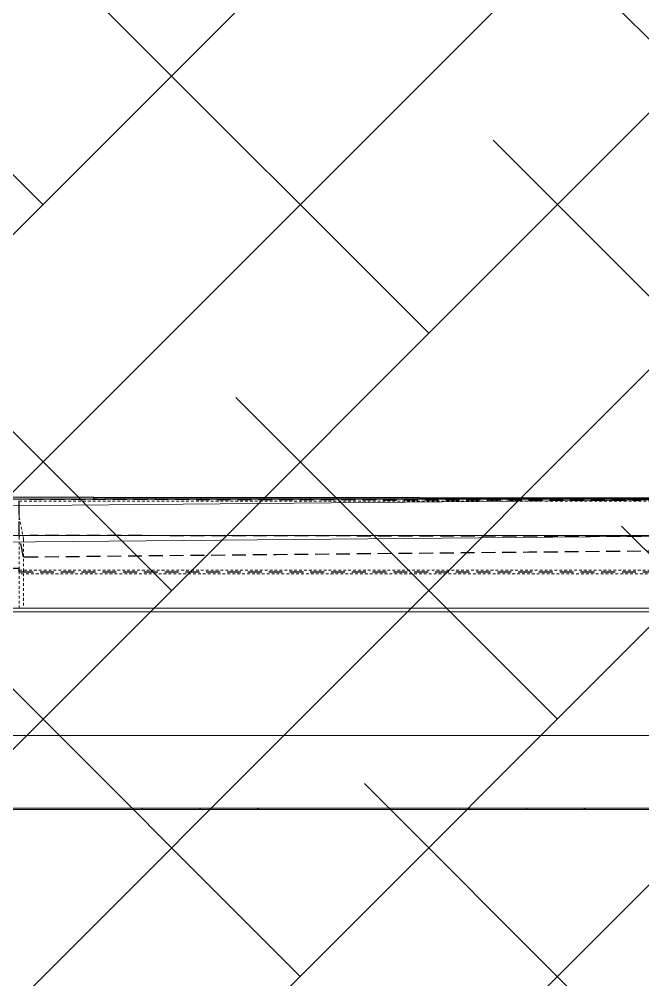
# Model space of a CAD drawing. Header units: millimetres. Extents: x 50357 to 985146, y 723188 to 1803594.
# Drawn here: x 876041 to 877755, y 743868 to 746508 of the extents above; entities that cross this region are included whole.
import ezdxf

# ---------------------------------------------------------------- set-up
doc = ezdxf.new("R2010")
doc.units = ezdxf.units.MM
doc.header["$LTSCALE"] = 3
doc.header["$MEASUREMENT"] = 0
doc.linetypes.add('DASHED', pattern=[19.05, 12.7, -6.35])
doc.linetypes.add('Member Hidden', pattern=[4.5, 2.5, -2])
for name, color, linetype, lineweight, true_color in [('A-FLOR', 7, 'Continuous', 5, 0x6e6e6e), ('A-FLOR-HDLN', 7, 'DASHED', 25, 0x6e6e6e), ('A-FLOR-PATT', 7, 'Continuous', 13, 0x6e6e6e), ('Q-SPCQ', 7, 'Continuous', 13, 0x6e6e6e), ('S-BEAM', 7, 'Continuous', 13, 0x6e6e6e), ('S-BEAM-HDLN', 7, 'Member Hidden', 13, 0x6e6e6e)]:
    doc.layers.add(name, color=color, linetype=linetype, lineweight=lineweight, true_color=true_color)
doc.layers.add('Hatch (HOR not under LTC submission)', color=252, linetype='Continuous', lineweight=35)

# ---------------------------------------------------------------- blocks, each defined once
blk = doc.blocks.new('Tactile_Orientation_Line Base - Tactile_Orientation_Line Base-4780951-SEC D_1')
at = {"layer": 'Q-SPCQ'}
blk.add_hatch(color=256, dxfattribs=at).paths.add_polyline_path([(-672891.9, 20999.3), (-672704.5, 20999.9), (-672591.9, 21000), (-672591.9, 21003.9), (-672886.9, 21003.9), (-672886.9, 21000), (-672891.9, 20999.6)], flags=0)
for p, q in [((-672886.9, 21003.9), (-672592, 21003.9)), ((-672591.9, 20999.9), (-672591.9, 21003.9))]:
    blk.add_line(p, q, dxfattribs=at)
blk = doc.blocks.new('Tactile_Orientation_Line Base - Tactile_Orientation_Line Base-V29-SEC D_1')
at = {"layer": 'Q-SPCQ'}
blk.add_hatch(color=256, dxfattribs=at).paths.add_polyline_path([(-672291.9, 20999.8), (-672291.9, 21003.9), (-672591.9, 21003.9), (-672591.9, 20999.9)], flags=0)
for p, q in [((-672591.9, 21003.9), (-672291.9, 21003.9)), ((-672591.9, 21003.9), (-672591.9, 20999.9)), ((-672291.9, 20999.8), (-672291.9, 21003.9))]:
    blk.add_line(p, q, dxfattribs=at)
blk = doc.blocks.new('Tactile_Orientation_Line Base - Tactile_Orientation_Line Base-V30-SEC D_1')
at = {"layer": 'Q-SPCQ'}
blk.add_hatch(color=256, dxfattribs=at).paths.add_polyline_path([(-671091.9, 20999.6), (-671091.9, 21003.4), (-671391.9, 21003.4), (-671391.9, 20999.7)], flags=0)
for p, q in [((-671391.9, 21003.4), (-671091.9, 21003.4)), ((-671391.9, 21003.4), (-671391.9, 20999.7)), ((-671091.9, 21003.4), (-671091.8, 21003.4)), ((-671091.9, 20999.6), (-671091.9, 21003.4)), ((-671091.8, 21001), (-671091.8, 21003.4))]:
    blk.add_line(p, q, dxfattribs=at)
blk = doc.blocks.new('Tactile_Orientation_Line Base - Tactile_Orientation_Line Base-V49-SEC D_1')
at = {"layer": 'Q-SPCQ'}
blk.add_hatch(color=256, dxfattribs=at).paths.add_polyline_path([(-671991.9, 20999.8), (-671991.9, 21003.9), (-672291.9, 21003.9), (-672291.9, 20999.8)], flags=0)
for p, q in [((-672291.9, 21003.9), (-671991.9, 21003.9)), ((-672291.9, 21003.9), (-672291.9, 20999.8)), ((-671991.9, 21003.9), (-671991.8, 21003.9)), ((-671991.9, 20999.8), (-671991.9, 21003.9))]:
    blk.add_line(p, q, dxfattribs=at)
blk = doc.blocks.new('Tactile_Orientation_Line Base - Tactile_Orientation_Line Base-V50-SEC D_1')
at = {"layer": 'Q-SPCQ'}
blk.add_hatch(color=256, dxfattribs=at).paths.add_polyline_path([(-671691.9, 20999.7), (-671691.9, 21003.4), (-671991.9, 21003.4), (-671991.9, 20999.8), (-671867.3, 20999.8)], flags=0)
for p, q in [((-671991.9, 21003.4), (-671691.9, 21003.4)), ((-671991.9, 21003.4), (-671991.9, 20999.8)), ((-671691.9, 20999.7), (-671691.9, 21003.4))]:
    blk.add_line(p, q, dxfattribs=at)
blk = doc.blocks.new('Tactile_Orientation_Line Base - Tactile_Orientation_Line Base-V51-SEC D_1')
at = {"layer": 'Q-SPCQ'}
blk.add_hatch(color=256, dxfattribs=at).paths.add_polyline_path([(-671391.9, 20999.7), (-671391.9, 21003.4), (-671691.9, 21003.4), (-671691.9, 20999.7)], flags=0)
for p, q in [((-671691.9, 21003.4), (-671392, 21003.4)), ((-671691.9, 21003.4), (-671691.9, 20999.7)), ((-671391.9, 20999.7), (-671391.9, 21003.4))]:
    blk.add_line(p, q, dxfattribs=at)
blk = doc.blocks.new('Tactile_Orientation_Line Base - Tactile_Orientation_Line Base-V57-SEC D_1')
at = {"layer": 'Q-SPCQ'}
blk.add_hatch(color=256, dxfattribs=at).paths.add_polyline_path([(-673123.1, 21000), (-672886.9, 21000), (-672886.9, 21005), (-673186.9, 21005), (-673186.9, 21000), (-673149.3, 21000)], flags=0)
for p, q in [((-673186.9, 21005), (-672886.9, 21005)), ((-673186.9, 21005), (-673186.9, 21000)), ((-672886.9, 21000), (-673186.9, 21000)), ((-672886.9, 21005), (-672886.7, 21005)), ((-672886.9, 21000), (-672886.9, 21005))]:
    blk.add_line(p, q, dxfattribs=at)
blk = doc.blocks.new('Built Up Member - S5_BUILT-UP BOX D350xB350xTF12_5xTW12_5 THK-3533439-SEC D_1')
at = {"layer": 'S-BEAM'}
blk.add_line((-673364.5, 20350), (-666571.4, 20350), dxfattribs=at)
blk = doc.blocks.new('PFC-Parallel Flange Channels - CHANNEL 200x200x250x10-4489193-SEC D_1')
at = {"layer": 'S-BEAM-HDLN'}
blk.add_line((-673091.7, 20804.6), (-666841.8, 20804.6), dxfattribs=at)

msp = doc.modelspace()

# ---------------------------------------------------------------- hatches: boundary and pattern name
at = {"layer": 'A-FLOR-PATT'}
h = msp.add_hatch(dxfattribs=at)
h.set_pattern_fill('FP_3', color=256, style=0, pattern_type=2)
h.set_pattern_definition([(45, (939408.4, 738060), (-449.013, 449.013), []), (45, (939567.14, 738060), (0, 898.0256), []), (45, (939249.64, 738060), (0, 898.0256), [])])
h.paths.add_polyline_path([(883125.656, 744335.9831), (883289.317, 744335.9831), (883289.317, 744338.9831), (875039.3158, 744338.9831), (875039.3158, 744335.9831), (881451.2179, 744335.9831)], flags=0)
at = {"layer": 'Hatch (HOR not under LTC submission)'}
h = msp.add_hatch(dxfattribs=at)
h.set_pattern_fill('ANSI38', color=256, scale=4000)
h.paths.add_polyline_path([(883302.7731, 754573.5724), (867748.3436, 754573.5724), (867748.3436, 741228.5978), (870806.1362, 741227.6876), (883302.7731, 741227.6882)])

# ---------------------------------------------------------------- linework, layer by layer
at = {"layer": 'A-FLOR'}
for p, q in [((878044.1886, 745188.5982), (875788.9969, 745168.5083)), ((882289.3175, 745088.9831), (875639.3159, 745088.9831)), ((875788.9969, 745068.5083), (878044.1886, 745088.5982)), ((875614.3159, 744888.9831), (883019.3176, 744888.9831)), ((875614.3159, 744878.9831), (882714.3169, 744878.9831)), ((883289.2802, 744338.9831), (875039.3158, 744338.9831)), ((875039.3158, 744335.9831), (883302.7731, 744335.9831))]:
    msp.add_line(p, q, dxfattribs=at)
at = {"layer": 'A-FLOR', "lineweight": 25}
msp.add_line((878044.1886, 745188.5982), (876313.0691, 745188.9307), dxfattribs=at)
at = {"layer": 'A-FLOR-HDLN'}
for p, q in [((876040.7783, 745088.9831), (876040.7783, 745188.9831)), ((876069.4884, 745188.9335), (877750.2441, 745186.0292)), ((876313.0378, 745188.9307), (876245.5379, 745188.9437)), ((876052.7714, 745029.1432), (876040.7783, 745088.9831)), ((877750.2441, 745086.0292), (876069.4884, 745088.9335)), ((875840.6139, 744998.9831), (876040.7783, 744998.9831)), ((876040.7783, 744988.9831), (876040.7783, 744998.9831)), ((875640.6444, 744988.9831), (882289.7627, 744988.9831))]:
    msp.add_line(p, q, dxfattribs=at)
at = {"layer": 'A-FLOR-HDLN', "flags": 128}
msp.add_lwpolyline([(879178.4229, 745059.5539), (878831.1283, 745056.1747), (878483.8337, 745052.7955), (878136.5391, 745049.4164), (877789.2445, 745046.0373), (877441.9499, 745042.6584), (877094.6553, 745039.2795), (876747.3606, 745035.9006), (876400.066, 745032.5219), (876052.7714, 745029.1432)], dxfattribs=at)
at = {"layer": 'S-BEAM-HDLN'}
for p, q in [((876040.689, 745139.0029), (876040.689, 745183.5831)), ((876040.689, 745183.5831), (877475.6511, 745183.5831)), ((877486.7894, 745183.5831), (879165.7621, 745183.5831)), ((876040.7783, 745138.9829), (876040.6933, 745138.9829)), ((876040.7783, 745138.9831), (876040.7783, 744888.9831)), ((876052.7714, 745079.143), (876040.7783, 745138.9829)), ((876052.7714, 745079.143), (876052.7714, 744888.9831)), ((882290.7376, 744983.5831), (876040.689, 744983.5831))]:
    msp.add_line(p, q, dxfattribs=at)

# ---------------------------------------------------------------- block references
at = {"layer": 'Q-SPCQ'}
for name in ['Tactile_Orientation_Line Base - Tactile_Orientation_Line Base-V57-SEC D_1', 'Tactile_Orientation_Line Base - Tactile_Orientation_Line Base-4780951-SEC D_1', 'Tactile_Orientation_Line Base - Tactile_Orientation_Line Base-V29-SEC D_1', 'Tactile_Orientation_Line Base - Tactile_Orientation_Line Base-V49-SEC D_1', 'Tactile_Orientation_Line Base - Tactile_Orientation_Line Base-V50-SEC D_1', 'Tactile_Orientation_Line Base - Tactile_Orientation_Line Base-V51-SEC D_1', 'Tactile_Orientation_Line Base - Tactile_Orientation_Line Base-V30-SEC D_1']:
    msp.add_blockref(name, (1549132.3921, 724188.9831), dxfattribs=at)
at = {"layer": 'S-BEAM', "linetype": 'Member Hidden'}
for name in ['PFC-Parallel Flange Channels - CHANNEL 200x200x250x10-4489193-SEC D_1', 'Built Up Member - S5_BUILT-UP BOX D350xB350xTF12_5xTW12_5 THK-3533439-SEC D_1']:
    msp.add_blockref(name, (1549132.3921, 724188.9831), dxfattribs=at)

doc.saveas('drawing.dxf')
